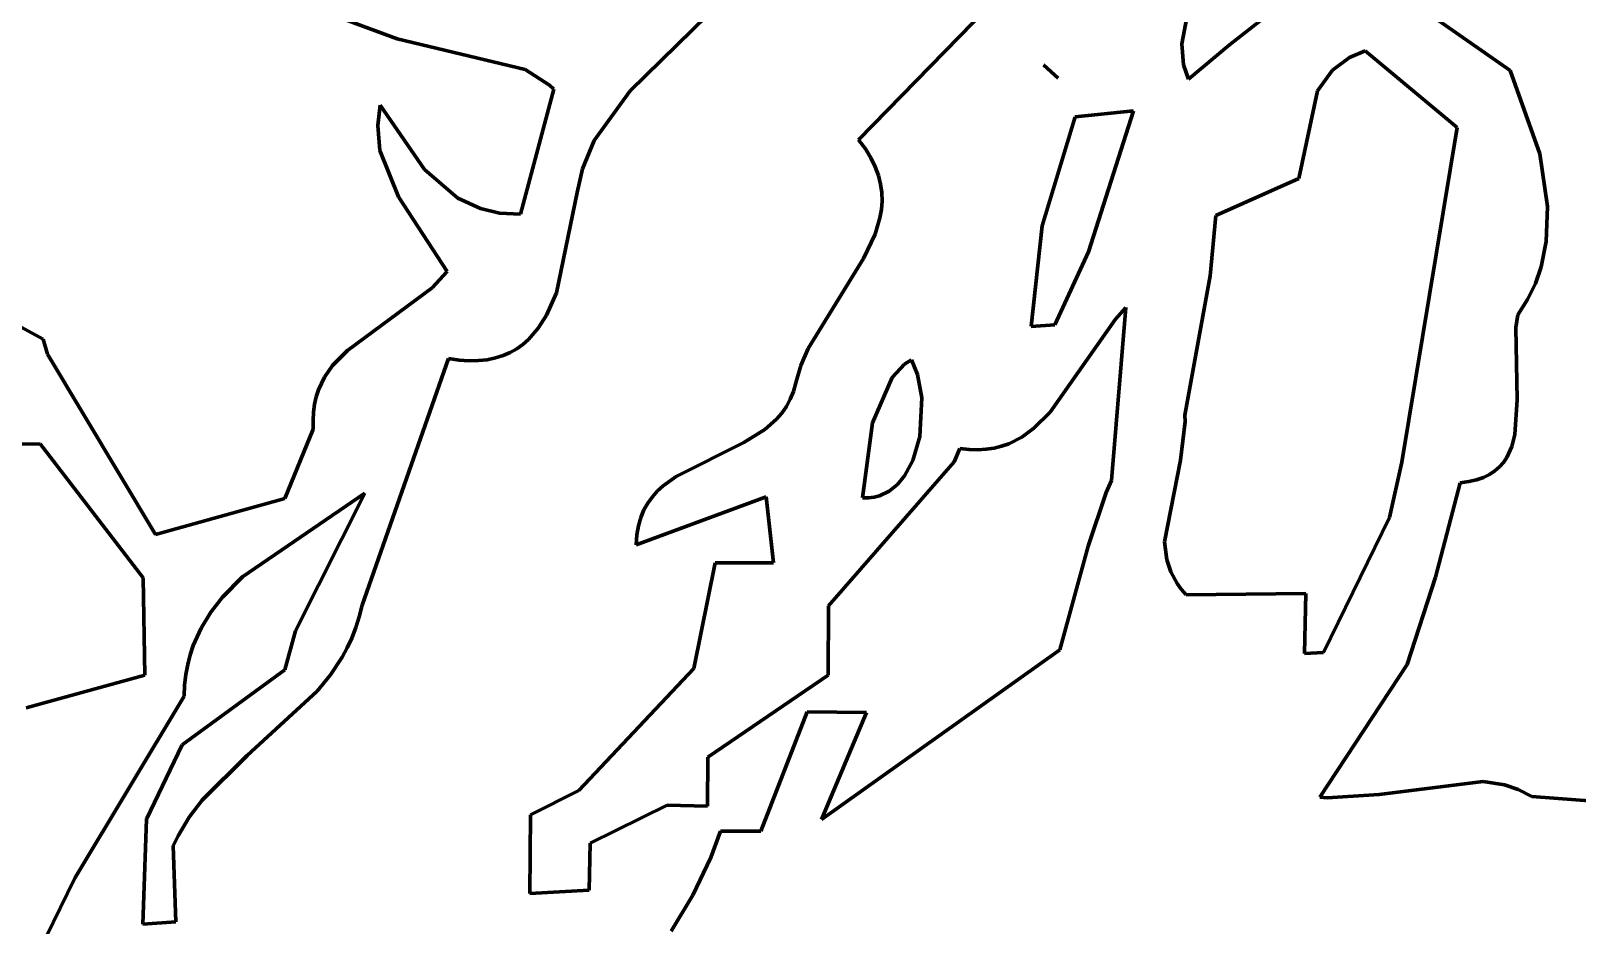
# Model space of a CAD drawing. Header units: millimetres. Extents: x 0 to 7.9, y 0 to 11.
# Drawn here: x 4.448 to 5.168, y 7.567 to 7.984 of the extents above; entities that cross this region are included whole.
import ezdxf

# ---------------------------------------------------------------- set-up
doc = ezdxf.new("R2010")
doc.units = ezdxf.units.MM
doc.layers.add('color#010101ff', color=7, linetype='CONTINUOUS', lineweight=100)
doc.layers.add('color#ffffffff', color=7, linetype='CONTINUOUS', lineweight=100)

msp = doc.modelspace()

# ---------------------------------------------------------------- linework, layer by layer
at = {"layer": 'color#010101ff'}
for p, q in [((4.83346, 7.93352), (4.90883, 8.01079)), ((4.61826, 7.98069), (4.57615, 7.99629)), ((5.0885, 8.00008), (5.13726, 7.96594)), ((4.76332, 7.99201), (4.72698, 7.95639)), ((4.98647, 7.9906), (4.9841, 7.97832)), ((5.00636, 7.97789), (5.02077, 7.9891)), ((4.67806, 7.96631), (4.61826, 7.98069)), ((4.9841, 7.97832), (4.98495, 7.96861)), ((4.98734, 7.96186), (5.00636, 7.97789)), ((5.0697, 7.97511), (5.0623, 7.97192)), ((5.11249, 7.93928), (5.0697, 7.97511)), ((4.68929, 7.95903), (4.67806, 7.96631)), ((4.91962, 7.96854), (4.92501, 7.96371)), ((4.92655, 7.96233), (4.91962, 7.96854)), ((4.98495, 7.96861), (4.98734, 7.96186)), ((5.05444, 7.96601), (5.04738, 7.95645)), ((5.0623, 7.97192), (5.05444, 7.96601)), ((5.13726, 7.96594), (5.15108, 7.92708)), ((4.69136, 7.95714), (4.68929, 7.95903)), ((4.92501, 7.96371), (4.92655, 7.96233)), ((4.6758, 7.89896), (4.69136, 7.95714)), ((4.72698, 7.95639), (4.71025, 7.93324)), ((5.04738, 7.95645), (5.0388, 7.91554)), ((4.60927, 7.94031), (4.61045, 7.94967)), ((4.61045, 7.94967), (4.6311, 7.91965)), ((4.93446, 7.94435), (4.91911, 7.8935)), ((4.96167, 7.94705), (4.93446, 7.94435)), ((4.94062, 7.8813), (4.96167, 7.94705)), ((4.61029, 7.92857), (4.60927, 7.94031)), ((5.08681, 7.78323), (5.11249, 7.93928)), ((4.71025, 7.93324), (4.70473, 7.91998)), ((4.83665, 7.9293), (4.83346, 7.93352)), ((4.61889, 7.90703), (4.61029, 7.92857)), ((4.83923, 7.92513), (4.83665, 7.9293)), ((4.84126, 7.92102), (4.83923, 7.92513)), ((5.15108, 7.92708), (5.1547, 7.90243)), ((4.6311, 7.91965), (4.6466, 7.90642)), ((4.70473, 7.91998), (4.70226, 7.90906)), ((4.84276, 7.91696), (4.84126, 7.92102)), ((4.84376, 7.91294), (4.84276, 7.91696)), ((5.0388, 7.91554), (5.00001, 7.8982)), ((4.70226, 7.90906), (4.69258, 7.86226)), ((4.84429, 7.90896), (4.84376, 7.91294)), ((4.84439, 7.90502), (4.84429, 7.90896)), ((4.64162, 7.87219), (4.61889, 7.90703)), ((4.6466, 7.90642), (4.65715, 7.9015)), ((4.65715, 7.9015), (4.66602, 7.89943)), ((4.84344, 7.89723), (4.8441, 7.90111)), ((4.8441, 7.90111), (4.84439, 7.90502)), ((5.1547, 7.90243), (5.15409, 7.88615)), ((4.66602, 7.89943), (4.6758, 7.89896)), ((4.84115, 7.88955), (4.84344, 7.89723)), ((5.00001, 7.8982), (4.99744, 7.87006)), ((4.83581, 7.87815), (4.84115, 7.88955)), ((4.91911, 7.8935), (4.91395, 7.84648)), ((4.92493, 7.8473), (4.94062, 7.8813)), ((5.15409, 7.88615), (5.15167, 7.87428)), ((4.63471, 7.86451), (4.64162, 7.87219)), ((4.81002, 7.83621), (4.83581, 7.87815)), ((5.15167, 7.87428), (5.149, 7.8666)), ((4.99744, 7.87006), (4.98561, 7.80521)), ((5.149, 7.8666), (5.14541, 7.85915)), ((4.59519, 7.83537), (4.63471, 7.86451)), ((4.69258, 7.86226), (4.68798, 7.85185)), ((5.14541, 7.85915), (5.14084, 7.85199)), ((4.68798, 7.85185), (4.68411, 7.84573)), ((4.95146, 7.77468), (4.95812, 7.8553)), ((4.95812, 7.8553), (4.95324, 7.84995)), ((5.14084, 7.85199), (5.13988, 7.84605)), ((4.44273, 7.8463), (4.45334, 7.84064)), ((4.68411, 7.84573), (4.67951, 7.84044)), ((4.91395, 7.84648), (4.92493, 7.8473)), ((4.95324, 7.84995), (4.92278, 7.80656)), ((5.13988, 7.84605), (5.14045, 7.81233)), ((4.45334, 7.84064), (4.45524, 7.83353)), ((4.67407, 7.83613), (4.67102, 7.83438)), ((4.6769, 7.83815), (4.67407, 7.83613)), ((4.67951, 7.84044), (4.6769, 7.83815)), ((4.80656, 7.8283), (4.81002, 7.83621)), ((4.45524, 7.83353), (4.5057, 7.74943)), ((4.58826, 7.82825), (4.59519, 7.83537)), ((4.64228, 7.83162), (4.60196, 7.71649)), ((4.64725, 7.83087), (4.64228, 7.83162)), ((4.65191, 7.83053), (4.64725, 7.83087)), ((4.65628, 7.83059), (4.65191, 7.83053)), ((4.66036, 7.83102), (4.65628, 7.83059)), ((4.66417, 7.83181), (4.66036, 7.83102)), ((4.66772, 7.83294), (4.66417, 7.83181)), ((4.67102, 7.83438), (4.66772, 7.83294)), ((4.8548, 7.82895), (4.84909, 7.82267)), ((4.85806, 7.83102), (4.8548, 7.82895)), ((4.86088, 7.82414), (4.85806, 7.83102)), ((4.58164, 7.81693), (4.58451, 7.82289)), ((4.58451, 7.82289), (4.58826, 7.82825)), ((4.80415, 7.82023), (4.80656, 7.8283)), ((4.84909, 7.82267), (4.84003, 7.8016)), ((4.86291, 7.81318), (4.86088, 7.82414)), ((4.58058, 7.81368), (4.58164, 7.81693)), ((4.8016, 7.81253), (4.80306, 7.81621)), ((4.80306, 7.81621), (4.80415, 7.82023)), ((4.57929, 7.8066), (4.57979, 7.81024)), ((4.57979, 7.81024), (4.58058, 7.81368)), ((4.79767, 7.80611), (4.7998, 7.80918)), ((4.7998, 7.80918), (4.8016, 7.81253)), ((4.86208, 7.79527), (4.86291, 7.81318)), ((5.14045, 7.81233), (5.1395, 7.7962)), ((4.5791, 7.80273), (4.57929, 7.8066)), ((4.57924, 7.79863), (4.5791, 7.80273)), ((4.78972, 7.7984), (4.79527, 7.80331)), ((4.79527, 7.80331), (4.79767, 7.80611)), ((4.84003, 7.8016), (4.83525, 7.76652)), ((4.92278, 7.80656), (4.91523, 7.79902)), ((4.98574, 7.80219), (4.98349, 7.78416)), ((4.98561, 7.80521), (4.98574, 7.80219)), ((4.56591, 7.76624), (4.57924, 7.79863)), ((4.78, 7.79232), (4.78972, 7.7984)), ((4.85883, 7.78404), (4.86208, 7.79527)), ((4.90963, 7.79494), (4.90347, 7.79181)), ((4.91523, 7.79902), (4.90963, 7.79494)), ((5.1395, 7.7962), (5.13803, 7.7905)), ((4.45191, 7.7917), (4.42324, 7.79152)), ((4.49997, 7.72926), (4.45191, 7.7917)), ((4.74839, 7.77661), (4.78, 7.79232)), ((4.88065, 7.78963), (4.87802, 7.78342)), ((4.88497, 7.78913), (4.88065, 7.78963)), ((4.88907, 7.789), (4.88497, 7.78913)), ((4.89296, 7.78923), (4.88907, 7.789)), ((4.89664, 7.78978), (4.89296, 7.78923)), ((4.90014, 7.79065), (4.89664, 7.78978)), ((4.90347, 7.79181), (4.90014, 7.79065)), ((5.13803, 7.7905), (5.13568, 7.7854)), ((4.87802, 7.78342), (4.8195, 7.71624)), ((4.85492, 7.77682), (4.85883, 7.78404)), ((4.98349, 7.78416), (4.97604, 7.74613)), ((5.08104, 7.75736), (5.08681, 7.78323)), ((5.1301, 7.77917), (5.12762, 7.77753)), ((5.13226, 7.78104), (5.1301, 7.77917)), ((5.13411, 7.78312), (5.13226, 7.78104)), ((5.13568, 7.7854), (5.13411, 7.78312)), ((4.73974, 7.76978), (4.74241, 7.77225)), ((4.74241, 7.77225), (4.74839, 7.77661)), ((4.84767, 7.76971), (4.85159, 7.77284)), ((4.85159, 7.77284), (4.85492, 7.77682)), ((4.94894, 7.76907), (4.95146, 7.77468)), ((5.11393, 7.77357), (5.10238, 7.72962)), ((5.11796, 7.77414), (5.11393, 7.77357)), ((5.12156, 7.775), (5.11796, 7.77414)), ((5.12478, 7.77614), (5.12156, 7.775)), ((5.12762, 7.77753), (5.12478, 7.77614)), ((4.5057, 7.74943), (4.56591, 7.76624)), ((4.60323, 7.76875), (4.54622, 7.72971)), ((4.57087, 7.70458), (4.60323, 7.76875)), ((4.79036, 7.76708), (4.72984, 7.74473)), ((4.73337, 7.76093), (4.73519, 7.76415)), ((4.73519, 7.76415), (4.73732, 7.76709)), ((4.73732, 7.76709), (4.73974, 7.76978)), ((4.79376, 7.73634), (4.79036, 7.76708)), ((4.83525, 7.76652), (4.83804, 7.76655)), ((4.83804, 7.76655), (4.84068, 7.76691)), ((4.84068, 7.76691), (4.84316, 7.76757)), ((4.84316, 7.76757), (4.84767, 7.76971)), ((4.94055, 7.74411), (4.94894, 7.76907)), ((4.73079, 7.75355), (4.73189, 7.75741)), ((4.73189, 7.75741), (4.73337, 7.76093)), ((5.05029, 7.69451), (5.08104, 7.75736)), ((4.7301, 7.74933), (4.73079, 7.75355)), ((4.72984, 7.74473), (4.7301, 7.74933)), ((4.92726, 7.69571), (4.94055, 7.74411)), ((4.97604, 7.74613), (4.97714, 7.73768)), ((4.75664, 7.68692), (4.76667, 7.73625)), ((4.76667, 7.73625), (4.79376, 7.73634)), ((4.97714, 7.73768), (4.97902, 7.73213)), ((4.50074, 7.6839), (4.49997, 7.72926)), ((4.54622, 7.72971), (4.53687, 7.72025)), ((4.97902, 7.73213), (4.982, 7.72667)), ((5.10238, 7.72962), (5.08925, 7.68892)), ((4.982, 7.72667), (4.98394, 7.72396)), ((4.98394, 7.72396), (4.98622, 7.72128)), ((4.98622, 7.72128), (5.04204, 7.722)), ((5.04204, 7.722), (5.04139, 7.69404)), ((4.53687, 7.72025), (4.53149, 7.71334)), ((4.60196, 7.71649), (4.60068, 7.71113)), ((4.8195, 7.71624), (4.81928, 7.68392)), ((4.53149, 7.71334), (4.52692, 7.70585)), ((4.60068, 7.71113), (4.59908, 7.70604)), ((4.52692, 7.70585), (4.52328, 7.69771)), ((4.56602, 7.6863), (4.57087, 7.70458)), ((4.5972, 7.7012), (4.59506, 7.6966)), ((4.59908, 7.70604), (4.5972, 7.7012)), ((4.52184, 7.69338), (4.52067, 7.68885)), ((4.52328, 7.69771), (4.52184, 7.69338)), ((4.59267, 7.69221), (4.58724, 7.684)), ((4.59506, 7.6966), (4.59267, 7.69221)), ((4.81617, 7.61658), (4.92726, 7.69571)), ((5.04139, 7.69404), (5.05029, 7.69451)), ((4.51814, 7.65131), (4.56602, 7.6863)), ((4.52067, 7.68885), (4.51979, 7.68413)), ((4.70299, 7.63002), (4.75664, 7.68692)), ((5.08925, 7.68892), (5.04845, 7.62692)), ((4.44539, 7.66858), (4.50074, 7.6839)), ((4.51921, 7.6792), (4.51895, 7.67405)), ((4.51979, 7.68413), (4.51921, 7.6792)), ((4.58724, 7.684), (4.58108, 7.67643)), ((4.81928, 7.68392), (4.76322, 7.64562)), ((4.51895, 7.67405), (4.468, 7.58921)), ((4.58108, 7.67643), (4.54847, 7.64646)), ((4.78793, 7.61111), (4.80949, 7.6667)), ((4.80949, 7.6667), (4.83714, 7.66642)), ((4.83714, 7.66642), (4.81617, 7.61658)), ((4.50148, 7.61673), (4.51814, 7.65131)), ((4.54847, 7.64646), (4.52742, 7.62556)), ((4.76322, 7.64562), (4.76301, 7.62273)), ((5.0762, 7.62829), (5.12463, 7.63428)), ((5.12463, 7.63428), (5.13455, 7.63268)), ((4.68056, 7.61875), (4.70299, 7.63002)), ((5.04845, 7.62692), (5.05187, 7.62661)), ((5.05187, 7.62661), (5.0762, 7.62829)), ((5.13455, 7.63268), (5.141, 7.63053)), ((5.141, 7.63053), (5.1473, 7.62735)), ((5.1473, 7.62735), (5.20648, 7.62268)), ((4.52742, 7.62556), (4.52143, 7.61761)), ((4.74426, 7.62329), (4.70837, 7.60558)), ((4.76301, 7.62273), (4.74426, 7.62329)), ((4.49976, 7.56775), (4.50148, 7.61673)), ((4.52143, 7.61761), (4.51622, 7.60892)), ((4.68018, 7.58205), (4.68056, 7.61875)), ((4.51622, 7.60892), (4.51395, 7.60426)), ((4.70837, 7.60558), (4.7079, 7.58357)), ((4.76451, 7.59881), (4.7691, 7.61111)), ((4.7691, 7.61111), (4.78793, 7.61111)), ((4.51395, 7.60426), (4.51517, 7.56891)), ((4.75611, 7.5812), (4.76451, 7.59881)), ((4.468, 7.58921), (4.45451, 7.56155)), ((4.7079, 7.58357), (4.68018, 7.58205)), ((4.74613, 7.56453), (4.75611, 7.5812)), ((4.51517, 7.56891), (4.49976, 7.56775))]:
    msp.add_line(p, q, dxfattribs=at)
at = {"layer": 'color#ffffffff'}
for p, q in [((4.90883, 8.01079), (4.83346, 7.93352)), ((4.57615, 7.99629), (4.61826, 7.98069)), ((5.13726, 7.96594), (5.0885, 8.00008)), ((4.72698, 7.95639), (4.76332, 7.99201)), ((4.9841, 7.97832), (4.98647, 7.9906)), ((5.02077, 7.9891), (5.00636, 7.97789)), ((4.61826, 7.98069), (4.67806, 7.96631)), ((4.98495, 7.96861), (4.9841, 7.97832)), ((5.00636, 7.97789), (4.98734, 7.96186)), ((5.0623, 7.97192), (5.0697, 7.97511)), ((5.0697, 7.97511), (5.11249, 7.93928)), ((4.67806, 7.96631), (4.68929, 7.95903)), ((4.91962, 7.96854), (4.92655, 7.96233)), ((4.92501, 7.96371), (4.91962, 7.96854)), ((4.98734, 7.96186), (4.98495, 7.96861)), ((5.04738, 7.95645), (5.05444, 7.96601)), ((5.05444, 7.96601), (5.0623, 7.97192)), ((5.15108, 7.92708), (5.13726, 7.96594)), ((4.68929, 7.95903), (4.69136, 7.95714)), ((4.92655, 7.96233), (4.92501, 7.96371)), ((4.69136, 7.95714), (4.6758, 7.89896)), ((4.71025, 7.93324), (4.72698, 7.95639)), ((5.0388, 7.91554), (5.04738, 7.95645)), ((4.61045, 7.94967), (4.60927, 7.94031)), ((4.6311, 7.91965), (4.61045, 7.94967)), ((4.91911, 7.8935), (4.93446, 7.94435)), ((4.93446, 7.94435), (4.96167, 7.94705)), ((4.96167, 7.94705), (4.94062, 7.8813)), ((4.60927, 7.94031), (4.61029, 7.92857)), ((5.11249, 7.93928), (5.08681, 7.78323)), ((4.70473, 7.91998), (4.71025, 7.93324)), ((4.83346, 7.93352), (4.83665, 7.9293)), ((4.61029, 7.92857), (4.61889, 7.90703)), ((4.83665, 7.9293), (4.83923, 7.92513)), ((4.83923, 7.92513), (4.84126, 7.92102)), ((5.1547, 7.90243), (5.15108, 7.92708)), ((4.6466, 7.90642), (4.6311, 7.91965)), ((4.70226, 7.90906), (4.70473, 7.91998)), ((4.84126, 7.92102), (4.84276, 7.91696)), ((4.84276, 7.91696), (4.84376, 7.91294)), ((5.00001, 7.8982), (5.0388, 7.91554)), ((4.69258, 7.86226), (4.70226, 7.90906)), ((4.84376, 7.91294), (4.84429, 7.90896)), ((4.84429, 7.90896), (4.84439, 7.90502)), ((4.61889, 7.90703), (4.64162, 7.87219)), ((4.65715, 7.9015), (4.6466, 7.90642)), ((4.66602, 7.89943), (4.65715, 7.9015)), ((4.8441, 7.90111), (4.84344, 7.89723)), ((4.84439, 7.90502), (4.8441, 7.90111)), ((5.15409, 7.88615), (5.1547, 7.90243)), ((4.6758, 7.89896), (4.66602, 7.89943)), ((4.84344, 7.89723), (4.84115, 7.88955)), ((4.99744, 7.87006), (5.00001, 7.8982)), ((4.84115, 7.88955), (4.83581, 7.87815)), ((4.91395, 7.84648), (4.91911, 7.8935)), ((4.94062, 7.8813), (4.92493, 7.8473)), ((5.15167, 7.87428), (5.15409, 7.88615)), ((4.64162, 7.87219), (4.63471, 7.86451)), ((4.83581, 7.87815), (4.81002, 7.83621)), ((5.149, 7.8666), (5.15167, 7.87428)), ((4.98561, 7.80521), (4.99744, 7.87006)), ((5.14541, 7.85915), (5.149, 7.8666)), ((4.63471, 7.86451), (4.59519, 7.83537)), ((4.68798, 7.85185), (4.69258, 7.86226)), ((5.14084, 7.85199), (5.14541, 7.85915)), ((4.68411, 7.84573), (4.68798, 7.85185)), ((4.95812, 7.8553), (4.95146, 7.77468)), ((4.95324, 7.84995), (4.95812, 7.8553)), ((5.13988, 7.84605), (5.14084, 7.85199)), ((4.45334, 7.84064), (4.44273, 7.8463)), ((4.67951, 7.84044), (4.68411, 7.84573)), ((4.92493, 7.8473), (4.91395, 7.84648)), ((4.92278, 7.80656), (4.95324, 7.84995)), ((5.14045, 7.81233), (5.13988, 7.84605)), ((4.45524, 7.83353), (4.45334, 7.84064)), ((4.67102, 7.83438), (4.67407, 7.83613)), ((4.67407, 7.83613), (4.6769, 7.83815)), ((4.6769, 7.83815), (4.67951, 7.84044)), ((4.81002, 7.83621), (4.80656, 7.8283)), ((4.5057, 7.74943), (4.45524, 7.83353)), ((4.59519, 7.83537), (4.58826, 7.82825)), ((4.60196, 7.71649), (4.64228, 7.83162)), ((4.64228, 7.83162), (4.64725, 7.83087)), ((4.64725, 7.83087), (4.65191, 7.83053)), ((4.65191, 7.83053), (4.65628, 7.83059)), ((4.65628, 7.83059), (4.66036, 7.83102)), ((4.66036, 7.83102), (4.66417, 7.83181)), ((4.66417, 7.83181), (4.66772, 7.83294)), ((4.66772, 7.83294), (4.67102, 7.83438)), ((4.84909, 7.82267), (4.8548, 7.82895)), ((4.8548, 7.82895), (4.85806, 7.83102)), ((4.85806, 7.83102), (4.86088, 7.82414)), ((4.58451, 7.82289), (4.58164, 7.81693)), ((4.58826, 7.82825), (4.58451, 7.82289)), ((4.80656, 7.8283), (4.80415, 7.82023)), ((4.84003, 7.8016), (4.84909, 7.82267)), ((4.86088, 7.82414), (4.86291, 7.81318)), ((4.58164, 7.81693), (4.58058, 7.81368)), ((4.80306, 7.81621), (4.8016, 7.81253)), ((4.80415, 7.82023), (4.80306, 7.81621)), ((4.57979, 7.81024), (4.57929, 7.8066)), ((4.58058, 7.81368), (4.57979, 7.81024)), ((4.7998, 7.80918), (4.79767, 7.80611)), ((4.8016, 7.81253), (4.7998, 7.80918)), ((4.86291, 7.81318), (4.86208, 7.79527)), ((5.1395, 7.7962), (5.14045, 7.81233)), ((4.57929, 7.8066), (4.5791, 7.80273)), ((4.5791, 7.80273), (4.57924, 7.79863)), ((4.79527, 7.80331), (4.78972, 7.7984)), ((4.79767, 7.80611), (4.79527, 7.80331)), ((4.83525, 7.76652), (4.84003, 7.8016)), ((4.91523, 7.79902), (4.92278, 7.80656)), ((4.98349, 7.78416), (4.98574, 7.80219)), ((4.98574, 7.80219), (4.98561, 7.80521)), ((4.57924, 7.79863), (4.56591, 7.76624)), ((4.78972, 7.7984), (4.78, 7.79232)), ((4.86208, 7.79527), (4.85883, 7.78404)), ((4.90347, 7.79181), (4.90963, 7.79494)), ((4.90963, 7.79494), (4.91523, 7.79902)), ((5.13803, 7.7905), (5.1395, 7.7962)), ((4.42324, 7.79152), (4.45191, 7.7917)), ((4.45191, 7.7917), (4.49997, 7.72926)), ((4.78, 7.79232), (4.74839, 7.77661)), ((4.87802, 7.78342), (4.88065, 7.78963)), ((4.88065, 7.78963), (4.88497, 7.78913)), ((4.88497, 7.78913), (4.88907, 7.789)), ((4.88907, 7.789), (4.89296, 7.78923)), ((4.89296, 7.78923), (4.89664, 7.78978)), ((4.89664, 7.78978), (4.90014, 7.79065)), ((4.90014, 7.79065), (4.90347, 7.79181)), ((5.13568, 7.7854), (5.13803, 7.7905)), ((4.8195, 7.71624), (4.87802, 7.78342)), ((4.85883, 7.78404), (4.85492, 7.77682)), ((4.97604, 7.74613), (4.98349, 7.78416)), ((5.08681, 7.78323), (5.08104, 7.75736)), ((5.12762, 7.77753), (5.1301, 7.77917)), ((5.1301, 7.77917), (5.13226, 7.78104)), ((5.13226, 7.78104), (5.13411, 7.78312)), ((5.13411, 7.78312), (5.13568, 7.7854)), ((4.74241, 7.77225), (4.73974, 7.76978)), ((4.74839, 7.77661), (4.74241, 7.77225)), ((4.85159, 7.77284), (4.84767, 7.76971)), ((4.85492, 7.77682), (4.85159, 7.77284)), ((4.95146, 7.77468), (4.94894, 7.76907)), ((5.10238, 7.72962), (5.11393, 7.77357)), ((5.11393, 7.77357), (5.11796, 7.77414)), ((5.11796, 7.77414), (5.12156, 7.775)), ((5.12156, 7.775), (5.12478, 7.77614)), ((5.12478, 7.77614), (5.12762, 7.77753)), ((4.56591, 7.76624), (4.5057, 7.74943)), ((4.54622, 7.72971), (4.60323, 7.76875)), ((4.60323, 7.76875), (4.57087, 7.70458)), ((4.72984, 7.74473), (4.79036, 7.76708)), ((4.73519, 7.76415), (4.73337, 7.76093)), ((4.73732, 7.76709), (4.73519, 7.76415)), ((4.73974, 7.76978), (4.73732, 7.76709)), ((4.79036, 7.76708), (4.79376, 7.73634)), ((4.83804, 7.76655), (4.83525, 7.76652)), ((4.84068, 7.76691), (4.83804, 7.76655)), ((4.84316, 7.76757), (4.84068, 7.76691)), ((4.84767, 7.76971), (4.84316, 7.76757)), ((4.94894, 7.76907), (4.94055, 7.74411)), ((4.73189, 7.75741), (4.73079, 7.75355)), ((4.73337, 7.76093), (4.73189, 7.75741)), ((5.08104, 7.75736), (5.05029, 7.69451)), ((4.73079, 7.75355), (4.7301, 7.74933)), ((4.7301, 7.74933), (4.72984, 7.74473)), ((4.94055, 7.74411), (4.92726, 7.69571)), ((4.97714, 7.73768), (4.97604, 7.74613)), ((4.76667, 7.73625), (4.75664, 7.68692)), ((4.79376, 7.73634), (4.76667, 7.73625)), ((4.97902, 7.73213), (4.97714, 7.73768)), ((4.49997, 7.72926), (4.50074, 7.6839)), ((4.53687, 7.72025), (4.54622, 7.72971)), ((4.982, 7.72667), (4.97902, 7.73213)), ((5.08925, 7.68892), (5.10238, 7.72962)), ((4.98394, 7.72396), (4.982, 7.72667)), ((4.98622, 7.72128), (4.98394, 7.72396)), ((5.04204, 7.722), (4.98622, 7.72128)), ((5.04139, 7.69404), (5.04204, 7.722)), ((4.53149, 7.71334), (4.53687, 7.72025)), ((4.60068, 7.71113), (4.60196, 7.71649)), ((4.81928, 7.68392), (4.8195, 7.71624)), ((4.52692, 7.70585), (4.53149, 7.71334)), ((4.59908, 7.70604), (4.60068, 7.71113)), ((4.52328, 7.69771), (4.52692, 7.70585)), ((4.57087, 7.70458), (4.56602, 7.6863)), ((4.59506, 7.6966), (4.5972, 7.7012)), ((4.5972, 7.7012), (4.59908, 7.70604)), ((4.52067, 7.68885), (4.52184, 7.69338)), ((4.52184, 7.69338), (4.52328, 7.69771)), ((4.58724, 7.684), (4.59267, 7.69221)), ((4.59267, 7.69221), (4.59506, 7.6966)), ((4.92726, 7.69571), (4.81617, 7.61658)), ((5.05029, 7.69451), (5.04139, 7.69404)), ((4.56602, 7.6863), (4.51814, 7.65131)), ((4.51979, 7.68413), (4.52067, 7.68885)), ((4.75664, 7.68692), (4.70299, 7.63002)), ((5.04845, 7.62692), (5.08925, 7.68892)), ((4.50074, 7.6839), (4.44539, 7.66858)), ((4.51895, 7.67405), (4.51921, 7.6792)), ((4.51921, 7.6792), (4.51979, 7.68413)), ((4.58108, 7.67643), (4.58724, 7.684)), ((4.76322, 7.64562), (4.81928, 7.68392)), ((4.468, 7.58921), (4.51895, 7.67405)), ((4.54847, 7.64646), (4.58108, 7.67643)), ((4.80949, 7.6667), (4.78793, 7.61111)), ((4.83714, 7.66642), (4.80949, 7.6667)), ((4.81617, 7.61658), (4.83714, 7.66642)), ((4.51814, 7.65131), (4.50148, 7.61673)), ((4.52742, 7.62556), (4.54847, 7.64646)), ((4.76301, 7.62273), (4.76322, 7.64562)), ((5.12463, 7.63428), (5.0762, 7.62829)), ((5.13455, 7.63268), (5.12463, 7.63428)), ((4.70299, 7.63002), (4.68056, 7.61875)), ((5.05187, 7.62661), (5.04845, 7.62692)), ((5.0762, 7.62829), (5.05187, 7.62661)), ((5.141, 7.63053), (5.13455, 7.63268)), ((5.1473, 7.62735), (5.141, 7.63053)), ((5.20648, 7.62268), (5.1473, 7.62735)), ((4.52143, 7.61761), (4.52742, 7.62556)), ((4.70837, 7.60558), (4.74426, 7.62329)), ((4.74426, 7.62329), (4.76301, 7.62273)), ((4.50148, 7.61673), (4.49976, 7.56775)), ((4.51622, 7.60892), (4.52143, 7.61761)), ((4.68056, 7.61875), (4.68018, 7.58205)), ((4.51395, 7.60426), (4.51622, 7.60892)), ((4.7079, 7.58357), (4.70837, 7.60558)), ((4.7691, 7.61111), (4.76451, 7.59881)), ((4.78793, 7.61111), (4.7691, 7.61111)), ((4.51517, 7.56891), (4.51395, 7.60426)), ((4.76451, 7.59881), (4.75611, 7.5812)), ((4.45451, 7.56155), (4.468, 7.58921)), ((4.68018, 7.58205), (4.7079, 7.58357)), ((4.75611, 7.5812), (4.74613, 7.56453)), ((4.49976, 7.56775), (4.51517, 7.56891))]:
    msp.add_line(p, q, dxfattribs=at)

doc.saveas('drawing.dxf')
